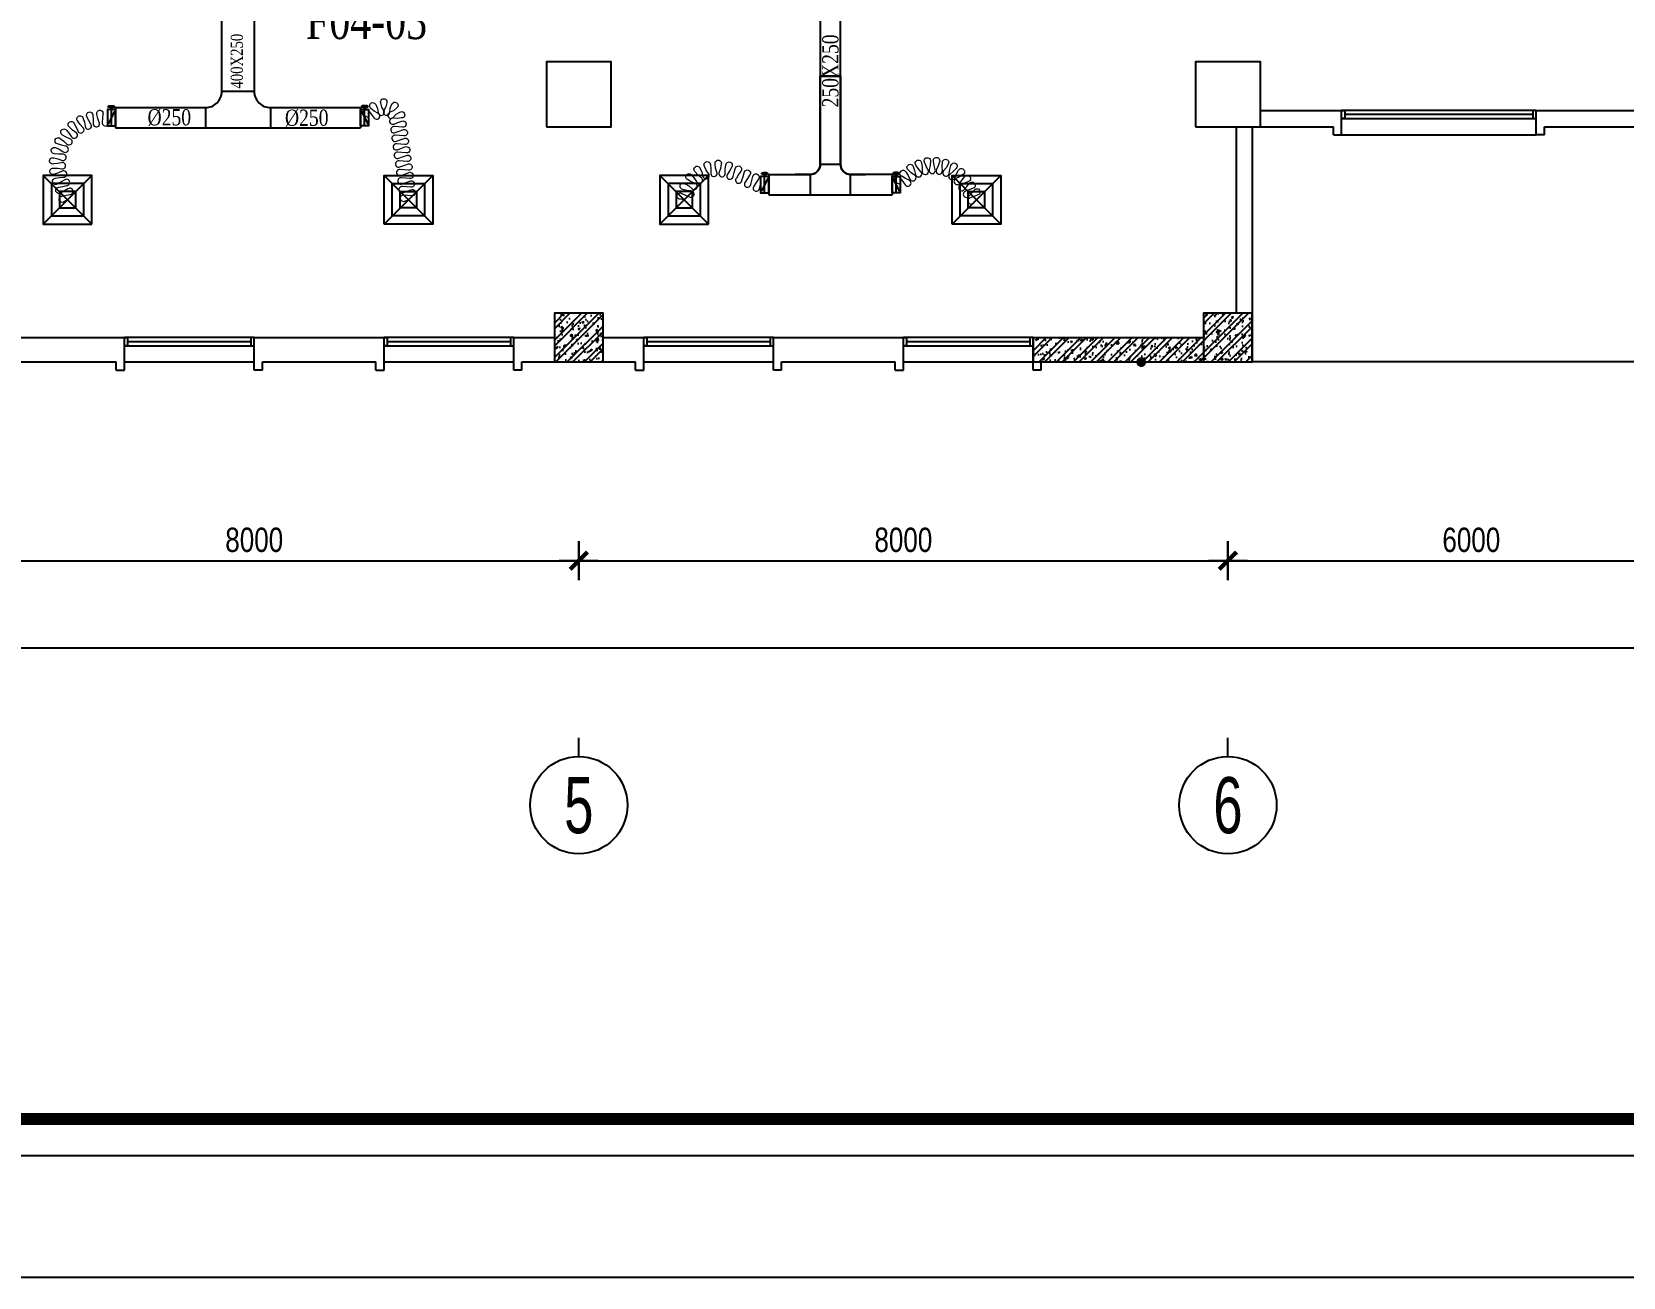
# Model space of a CAD drawing. Header units: metres. Extents: x 352651 to 1421851, y -87441 to -24441.
# Drawn here: x 658941 to 678554, y -87441 to -72090 of the extents above; entities that cross this region are included whole.
import ezdxf
from ezdxf.enums import TextEntityAlignment as Align

# ---------------------------------------------------------------- set-up
doc = ezdxf.new("R2010")
doc.units = ezdxf.units.M
doc.header["$LTSCALE"] = 300
doc.header["$MEASUREMENT"] = 0
doc.header["$PDMODE"] = 2
doc.linetypes.add('DASHED2', pattern=[0.375, 0.25, -0.125])
doc.layers.get('0').update_dxf_attribs({"linetype": 'CONTINUOUS'})
doc.layers.get('Defpoints').update_dxf_attribs({"linetype": 'CONTINUOUS'})
for name, color, linetype in [('0-TEXT', 7, 'CONTINUOUS'), ('0-THAY', 7, 'CONTINUOUS'), ('CUA', 8, 'CONTINUOUS'), ('CUAGIO', 2, 'CONTINUOUS'), ('DIM', 1, 'CONTINUOUS'), ('HATCH', 145, 'CONTINUOUS'), ('KT', 1, 'CONTINUOUS'), ('NOITHAT', 145, 'CONTINUOUS'), ('TEXT', 4, 'CONTINUOUS'), ('THAY', 9, 'CONTINUOUS'), ('TUONG', 7, 'CONTINUOUS'), ('vach', 6, 'CONTINUOUS')]:
    doc.layers.add(name, color=color, linetype=linetype)
doc.layers.add('noi mem', color=5, linetype='BATTING', lineweight=0)
doc.styles.add('CHUKICHTHUOC', font='vnshx.shx', dxfattribs={"width": 0.8, "height": 300, "bigfont": '@extfont2.shx'})
doc.styles.add('CHUTENTRUC', font='VnAvantH.TTF', dxfattribs={"width": 0.8})
doc.styles.add('PHU', font='vntimeh.shx', dxfattribs={"width": 0.8})
doc.styles.add('ROMANS', font='romans.shx', dxfattribs={"width": 0.75, "bigfont": 'romancvn.shx'})
doc.linetypes.add('BATTING', pattern='A,0.0001,-0.1,[134,ltypeshp.shx,S=0.1,R=0,X=-0.1,Y=0],-0.2,[134,ltypeshp.shx,S=0.1,R=180,X=0.1,Y=0],-0.1', length=0.4001)
doc.dimstyles.new('150', dxfattribs={"dimscale": 150, "dimtxt": 2, "dimasz": 0.1, "dimexe": 1, "dimexo": 0, "dimgap": 0.7, "dimtad": 1, "dimdec": 0, "dimzin": 0, "dimdsep": 46, "dimtxsty": 'CHUKICHTHUOC', "dimblk": 'ARR', "dimcen": 0, "dimdle": 1, "dimclrd": 3, "dimclre": 3, "dimclrt": 3, "dimadec": 0, "dimazin": 0, "dimtfac": 1, "dimtdec": 0, "dimtix": 1, "dimtmove": 2, "dimatfit": 3, "dimldrblk": 'ARR', "dimfxl": 1, "dimtolj": 1, "dimtzin": 0, "dimarcsym": 0})
pattern_1 = [(50, (-105958.05, -347750.56), (215.178055, -18.82564), [22.5, -247.5]), (355, (-105958.05, -347750.56), (-41.6254, 225.65764), [18, -198]), (100.4514, (-105940.12, -347752.12), (173.552815, 206.83186), [19.122057, -210.342634]), (46.1842, (-105958.05, -347690.56), (320.172315, -49.655704), [33.75, -371.25]), (96.6356, (-105931.37, -347694.7), (280.39881, 292.23536), [28.68309, -315.5139]), (351.1842, (-105958.05, -347690.56), (280.39858, 292.23558), [27, -297]), (21, (-105928.05, -347705.56), (179.072116, -120.785667), [22.5, -247.5]), (326, (-105928.05, -347705.56), (72.9946, 217.545014), [18, -198]), (71.4514, (-105913.13, -347715.62), (252.06679, 96.75915), [19.122057, -210.342634]), (37.5, (-105958.05, -347750.556), (3.6479566, 99.868156), [0, -195.6, 0, -201, 0, -198.75]), (7.5, (-105958.05, -347750.56), (78.920861, 118.323514), [0, -114.6, 0, -191.1, 0, -75.75]), (327.5, (-106024.95, -347750.556), (160.146731, -6.7664615), [0, -75, 0, -234, 0, -310.5]), (317.5, (-106054.95, -347750.56), (174.95585, 30.031495), [0, -97.5, 0, -155.4, 0, -220.5])]
pattern_2 = [(45, (-105958.05, -347750.56), (-106.066017, 106.066017), []), (45, (-105887.34, -347750.56), (-106.066017, 106.066017), [])]

# ---------------------------------------------------------------- blocks, each defined once
blk = doc.blocks.new('ARR')
at = {"color": 1}
for p, q in [((0, -16), (0, 16)), ((-16, 0), (16, 0))]:
    blk.add_line(p, q, dxfattribs=at)
at = {"color": 3, "const_width": 3.6}
blk.add_lwpolyline([(-7.1, -7.1), (7.1, 7.1)], dxfattribs=at)
blk = doc.blocks.new('*D101')
at = {"layer": 'Defpoints', "color": 0, "ltscale": 1.5, "transparency": 16777216}
for p in [(665682, -78609), (657682, -78749), (665682, -78749)]:
    blk.add_point(p, dxfattribs=at)
at = {"layer": 'DIM', "color": 3, "lineweight": -2, "ltscale": 1.5, "transparency": 16777216}
for p, q in [((657682, -78749), (657682, -78459)), ((657697, -78609), (665667, -78609)), ((665682, -78749), (665682, -78459))]:
    blk.add_line(p, q, dxfattribs=at)
at = {"layer": 'DIM', "color": 3, "lineweight": -2, "ltscale": 1.5, "transparency": 16777216, "xscale": 15, "yscale": 15, "zscale": 15, "rotation": 180}
blk.add_blockref('ARR', (657682, -78609), dxfattribs=at)
at = {"layer": 'DIM', "color": 3, "lineweight": -2, "ltscale": 1.5, "transparency": 16777216, "xscale": 15, "yscale": 15, "zscale": 15}
blk.add_blockref('ARR', (665682, -78609), dxfattribs=at)
at = {"layer": 'DIM', "color": 3, "ltscale": 1.5, "transparency": 16777216, "insert": (661682, -78354), "char_height": 300, "attachment_point": 5, "style": 'CHUKICHTHUOC'}
blk.add_mtext('\\A1;8000', dxfattribs=at)
blk = doc.blocks.new('*D102')
at = {"layer": 'Defpoints', "color": 0, "ltscale": 1.5, "transparency": 16777216}
for p in [(673682, -78609), (665682, -78749), (673682, -78749)]:
    blk.add_point(p, dxfattribs=at)
at = {"layer": 'DIM', "color": 3, "lineweight": -2, "ltscale": 1.5, "transparency": 16777216}
for p, q in [((665682, -78749), (665682, -78459)), ((665697, -78609), (673667, -78609)), ((673682, -78749), (673682, -78459))]:
    blk.add_line(p, q, dxfattribs=at)
at = {"layer": 'DIM', "color": 3, "lineweight": -2, "ltscale": 1.5, "transparency": 16777216, "xscale": 15, "yscale": 15, "zscale": 15, "rotation": 180}
blk.add_blockref('ARR', (665682, -78609), dxfattribs=at)
at = {"layer": 'DIM', "color": 3, "lineweight": -2, "ltscale": 1.5, "transparency": 16777216, "xscale": 15, "yscale": 15, "zscale": 15}
blk.add_blockref('ARR', (673682, -78609), dxfattribs=at)
at = {"layer": 'DIM', "color": 3, "ltscale": 1.5, "transparency": 16777216, "insert": (669682, -78354), "char_height": 300, "attachment_point": 5, "style": 'CHUKICHTHUOC'}
blk.add_mtext('\\A1;8000', dxfattribs=at)
blk = doc.blocks.new('*D103')
at = {"layer": 'Defpoints', "color": 0, "ltscale": 1.5, "transparency": 16777216}
for p in [(679682, -78609), (673682, -78749), (679682, -78749)]:
    blk.add_point(p, dxfattribs=at)
at = {"layer": 'DIM', "color": 3, "lineweight": -2, "ltscale": 1.5, "transparency": 16777216}
for p, q in [((673682, -78749), (673682, -78459)), ((673697, -78609), (679667, -78609)), ((679682, -78749), (679682, -78459))]:
    blk.add_line(p, q, dxfattribs=at)
at = {"layer": 'DIM', "color": 3, "lineweight": -2, "ltscale": 1.5, "transparency": 16777216, "xscale": 15, "yscale": 15, "zscale": 15, "rotation": 180}
blk.add_blockref('ARR', (673682, -78609), dxfattribs=at)
at = {"layer": 'DIM', "color": 3, "lineweight": -2, "ltscale": 1.5, "transparency": 16777216, "xscale": 15, "yscale": 15, "zscale": 15}
blk.add_blockref('ARR', (679682, -78609), dxfattribs=at)
at = {"layer": 'DIM', "color": 3, "ltscale": 1.5, "transparency": 16777216, "insert": (676682, -78354), "char_height": 300, "attachment_point": 5, "style": 'CHUKICHTHUOC'}
blk.add_mtext('\\A1;6000', dxfattribs=at)
blk = doc.blocks.new('*D104')
at = {"layer": 'Defpoints', "color": 0, "ltscale": 1.5, "transparency": 16777216}
for p in [(635682, -78265), (679682, -78265), (679682, -79683)]:
    blk.add_point(p, dxfattribs=at)
at = {"layer": 'DIM', "color": 3, "lineweight": -2, "ltscale": 1.5, "transparency": 16777216}
for p, q in [((635682, -78265), (635682, -79833)), ((679682, -78265), (679682, -79833)), ((635697, -79683), (679667, -79683))]:
    blk.add_line(p, q, dxfattribs=at)
at = {"layer": 'DIM', "color": 3, "lineweight": -2, "ltscale": 1.5, "transparency": 16777216, "xscale": 15, "yscale": 15, "zscale": 15, "rotation": 180}
blk.add_blockref('ARR', (635682, -79683), dxfattribs=at)
at = {"layer": 'DIM', "color": 3, "lineweight": -2, "ltscale": 1.5, "transparency": 16777216, "xscale": 15, "yscale": 15, "zscale": 15}
blk.add_blockref('ARR', (679682, -79683), dxfattribs=at)
at = {"layer": 'DIM', "color": 3, "ltscale": 1.5, "transparency": 16777216, "insert": (657682, -79428), "char_height": 300, "attachment_point": 5, "style": 'CHUKICHTHUOC'}
blk.add_mtext('\\A1;44000', dxfattribs=at)
blk = doc.blocks.new('cot1')
at = {"layer": 'vach'}
blk.add_lwpolyline([(-400, -400), (400, -400), (400, 400), (-400, 400)], close=True, dxfattribs=at)
blk = doc.blocks.new('TENTRUC')
at = {"layer": '0-THAY'}
blk.add_line((0, -1.4), (0, -0.4), dxfattribs=at)
blk.add_circle((0, -4), 2.6, dxfattribs=at)
at = {"layer": '0-TEXT', "style": 'CHUTENTRUC', "width": 0.7}
blk.add_attdef('E5', text='', height=3, dxfattribs=at).set_placement((0, -4), align=Align.MIDDLE_CENTER)
blk = doc.blocks.new('SAD')
at = {"layer": 'CUAGIO', "color": 8}
for p, q in [((-300, -300), (300, 300)), ((300, -300), (-300, 300))]:
    blk.add_line(p, q, dxfattribs=at)
at = {"layer": 'CUAGIO'}
blk.add_lwpolyline([(300, -300), (300, 300), (-300, 300), (-300, -300)], close=True, dxfattribs=at)
at = {"layer": 'CUAGIO', "color": 8}
for points in [[(200, -200), (200, 200), (-200, 200), (-200, -200)], [(100, -100), (100, 100), (-100, 100), (-100, -100)]]:
    blk.add_lwpolyline(points, close=True, dxfattribs=at)
blk = doc.blocks.new('1-van gio D200')
at = {"layer": 'CUAGIO'}
h = blk.add_hatch(dxfattribs=at)
h.set_pattern_fill('ANSI31', color=256, scale=100, style=0)
edge = h.paths.add_edge_path()
edge.add_ellipse((486127, -58494), major_axis=(-38.1, 0), ratio=0.310482, start_angle=0, end_angle=360, ccw=False)
for p, q in [((486167, -58437), (486087, -58277)), ((486127, -58257), (486127, -58494))]:
    blk.add_line(p, q, dxfattribs=at)
at = {"layer": 'CUAGIO', "const_width": 3}
for points in [[(486127, -58457), (486177, -58457), (486177, -58257), (486077, -58257), (486077, -58457), (486127, -58457)], [(486167, -58437), (486087, -58277)], [(486127, -58257), (486127, -58494)]]:
    blk.add_lwpolyline(points, dxfattribs=at)
at = {"layer": 'CUAGIO'}
blk.add_lwpolyline([(486177, -58457), (486077, -58457), (486077, -58257), (486177, -58257)], close=True, dxfattribs=at)
at = {"layer": 'CUAGIO', "const_width": 5.35}
blk.add_lwpolyline([(486131, -58357, -1), (486123, -58357, -1)], format="xyb", close=True, dxfattribs=at)
at = {"layer": 'CUAGIO', "extrusion": (0, 0, -1)}
blk.add_ellipse((486127, -58494), major_axis=(-38.1, 0), ratio=0.310482, start_param=-1.570796, end_param=4.712389, dxfattribs=at)

msp = doc.modelspace()

# ---------------------------------------------------------------- hatches: boundary and pattern name
at = {"layer": 'HATCH'}
h = msp.add_hatch(dxfattribs=at)
h.set_pattern_fill('AR-CONC', color=256, scale=30, style=0)
h.set_pattern_definition(pattern_1)
h.paths.add_polyline_path([(673682.1, -75959.6), (673682.1, -75559.6), (673382.1, -75559.6), (673382.1, -75959.6)])
h.paths.add_polyline_path([(673982.1, -75959.6), (673982.1, -75559.6), (673682.1, -75559.6), (673682.1, -75959.6)])
h.paths.add_polyline_path([(673682.1, -75959.6), (673682.1, -76159.6), (673982.1, -76159.6), (673982.1, -75959.6)])
h.paths.add_polyline_path([(673682.1, -76159.6), (673682.1, -75959.6), (673382.1, -75959.6), (673382.1, -76159.6)])
h = msp.add_hatch(dxfattribs=at)
h.set_pattern_fill('AR-CONC', color=256, scale=30, style=0)
h.set_pattern_definition(pattern_1)
h.paths.add_polyline_path([(672584, -76159.6, -0.9423044), (672643.9, -76159.6), (673382.1, -76159.6), (673382.1, -75859.6), (671282.1, -75859.6), (671282.1, -75959.6), (671282.1, -76159.6), (671382.1, -76159.6)])
at = {"layer": 'NOITHAT', "linetype": 'Continuous'}
h = msp.add_hatch(dxfattribs=at)
h.set_pattern_fill('ANSI32,_O', color=256, scale=400)
h.set_pattern_definition([(45, (295784.75, -388850.56), (-106.066017, 106.066017), []), (45, (295855.46, -388850.56), (-106.066017, 106.066017), [])])
h.paths.add_polyline_path([(665682.1, -75959.6), (665682.1, -75559.6), (665382.1, -75559.6), (665382.1, -75959.6)])
h.paths.add_polyline_path([(665982.1, -75959.6), (665982.1, -75559.6), (665682.1, -75559.6), (665682.1, -75959.6)])
h.paths.add_polyline_path([(665682.1, -75959.6), (665682.1, -76159.6), (665982.1, -76159.6), (665982.1, -75959.6)])
h.paths.add_polyline_path([(665682.1, -76159.6), (665682.1, -75959.6), (665382.1, -75959.6), (665382.1, -76159.6)])
h = msp.add_hatch(dxfattribs=at)
h.set_pattern_fill('AR-CONC,_O', color=256, scale=30)
h.set_pattern_definition([(50, (295784.75, -388850.56), (215.178055, -18.82564), [22.5, -247.5]), (355, (295784.75, -388850.56), (-41.6254, 225.65764), [18, -198]), (100.4514, (295802.68, -388852.12), (173.552815, 206.83186), [19.12206, -210.34263]), (46.1842, (295784.75, -388790.56), (320.17231, -49.6557), [33.75, -371.25]), (96.6356, (295811.43, -388794.7), (280.39881, 292.23536), [28.68309, -315.5139]), (351.1842, (295784.75, -388790.56), (280.39858, 292.23558), [27, -297]), (21, (295814.75, -388805.56), (179.072116, -120.78567), [22.5, -247.5]), (326, (295814.75, -388805.56), (72.9946, 217.54501), [18, -198]), (71.4514, (295829.68, -388815.62), (252.06679, 96.75915), [19.12206, -210.34263]), (37.5, (295784.75, -388850.556), (3.647957, 99.868156), [0, -195.6, 0, -201, 0, -198.75]), (7.5, (295784.75, -388850.56), (78.920861, 118.323514), [0, -114.6, 0, -191.1, 0, -75.75]), (327.5, (295717.85, -388850.556), (160.146731, -6.766462), [0, -75, 0, -234, 0, -310.5]), (317.5, (295687.85, -388850.56), (174.95585, 30.031495), [0, -97.5, 0, -155.4, 0, -220.5])])
h.paths.add_polyline_path([(665682.1, -75959.6), (665682.1, -75559.6), (665382.1, -75559.6), (665382.1, -75959.6)])
h.paths.add_polyline_path([(665982.1, -75959.6), (665982.1, -75559.6), (665682.1, -75559.6), (665682.1, -75959.6)])
h.paths.add_polyline_path([(665682.1, -75959.6), (665682.1, -76159.6), (665982.1, -76159.6), (665982.1, -75959.6)])
h.paths.add_polyline_path([(665682.1, -76159.6), (665682.1, -75959.6), (665382.1, -75959.6), (665382.1, -76159.6)])
h = msp.add_hatch(dxfattribs=at)
h.set_pattern_fill('ANSI32,_O', color=256, scale=400)
h.set_pattern_definition(pattern_2)
h.paths.add_polyline_path([(673682.1, -75959.6), (673682.1, -75559.6), (673382.1, -75559.6), (673382.1, -75959.6)])
h.paths.add_polyline_path([(673982.1, -75959.6), (673982.1, -75559.6), (673682.1, -75559.6), (673682.1, -75959.6)])
h.paths.add_polyline_path([(673682.1, -75959.6), (673682.1, -76159.6), (673982.1, -76159.6), (673982.1, -75959.6)])
h.paths.add_polyline_path([(673682.1, -76159.6), (673682.1, -75959.6), (673382.1, -75959.6), (673382.1, -76159.6)])
h = msp.add_hatch(dxfattribs=at)
h.set_pattern_fill('ANSI32,_O', color=256, scale=400)
h.set_pattern_definition(pattern_2)
h.paths.add_polyline_path([(672584, -76159.6, -0.9423044), (672643.9, -76159.6), (673382.1, -76159.6), (673382.1, -75859.6), (671282.1, -75859.6), (671282.1, -75959.6), (671282.1, -76159.6), (671382.1, -76159.6)])

# ---------------------------------------------------------------- linework, layer by layer
for const_width in [150, 51.9]:
    msp.add_lwpolyline([(624900.9, -85490.5), (707100.9, -85490.5), (707100.9, -26390.5), (624900.9, -26390.5)], close=True, dxfattribs=dict(const_width=const_width))
at = {"layer": 'CUA', "linetype": 'Continuous'}
for p, q in [((677482.1, -73059.6), (675082.1, -73059.6)), ((677442.1, -73109.6), (675122.1, -73109.6)), ((675082.1, -73159.6), (677482.1, -73159.6)), ((661682.1, -75859.6), (660082.1, -75859.6)), ((664882.1, -75859.6), (663282.1, -75859.6)), ((668082.1, -75859.6), (666482.1, -75859.6)), ((671282.1, -75859.6), (669682.1, -75859.6)), ((660082.1, -75959.6), (661682.1, -75959.6)), ((661642.1, -75909.6), (660122.1, -75909.6)), ((663282.1, -75959.6), (664882.1, -75959.6)), ((664842.1, -75909.6), (663322.1, -75909.6)), ((666482.1, -75959.6), (668082.1, -75959.6)), ((668042.1, -75909.6), (666522.1, -75909.6)), ((669682.1, -75959.6), (671282.1, -75959.6)), ((671242.1, -75909.6), (669722.1, -75909.6))]:
    msp.add_line(p, q, dxfattribs=at)
for points in [[(675082.1, -73059.6), (675122.1, -73059.6), (675122.1, -73159.6), (675082.1, -73159.6)], [(677482.1, -73059.6), (677442.1, -73059.6), (677442.1, -73159.6), (677482.1, -73159.6)], [(660082.1, -75859.6), (660122.1, -75859.6), (660122.1, -75959.6), (660082.1, -75959.6)], [(661682.1, -75859.6), (661642.1, -75859.6), (661642.1, -75959.6), (661682.1, -75959.6)], [(663282.1, -75859.6), (663322.1, -75859.6), (663322.1, -75959.6), (663282.1, -75959.6)], [(664882.1, -75859.6), (664842.1, -75859.6), (664842.1, -75959.6), (664882.1, -75959.6)], [(666482.1, -75859.6), (666522.1, -75859.6), (666522.1, -75959.6), (666482.1, -75959.6)], [(668082.1, -75859.6), (668042.1, -75859.6), (668042.1, -75959.6), (668082.1, -75959.6)], [(669682.1, -75859.6), (669722.1, -75859.6), (669722.1, -75959.6), (669682.1, -75959.6)], [(671282.1, -75859.6), (671242.1, -75859.6), (671242.1, -75959.6), (671282.1, -75959.6)]]:
    msp.add_lwpolyline(points, close=True, dxfattribs=at)
at = {"layer": 'CUAGIO'}
for p, q in [((661682.1, -72824.2), (661282.1, -72824.2)), ((659972, -73024.2), (659972, -73274.2)), ((661082.1, -73024.2), (661082.1, -73274.2)), ((661882.3, -73024.2), (661882.3, -73274.2)), ((662992.3, -73024.2), (662992.3, -73274.2)), ((668657.5, -73723.4), (668907.5, -73723.4)), ((668022.5, -73848.4), (668022.5, -74098.4)), ((668532.5, -73848.4), (668532.5, -74098.4)), ((669032.5, -74098.4), (669032.5, -73848.4)), ((669542.5, -73848.4), (669542.5, -74098.4))]:
    msp.add_line(p, q, dxfattribs=at)
at = {"layer": 'CUAGIO', "ltscale": 1.5}
for p, q in [((659972, -73274.2), (662992.3, -73274.2)), ((668022.5, -74098.4), (669542.5, -74098.4))]:
    msp.add_line(p, q, dxfattribs=at)
at = {"layer": 'CUAGIO'}
msp.add_lwpolyline([(668657.5, -71528.4), (668657.5, -72638.4), (668907.5, -72638.4), (668907.5, -71528.4)], close=True, dxfattribs=at)
for points in [[(659972, -73024.2), (661082.1, -73024.2, 0.4142136), (661282.1, -72824.2), (661282.1, -71904.2), (661682.1, -71904.2), (661682.1, -72824.2, 0.4142136), (661882.1, -73024.2), (662992.3, -73024.2)], [(668022.5, -73848.4), (668532.5, -73848.4, 0.4142136), (668657.5, -73723.4), (668657.5, -72638.4), (668907.5, -72638.4), (668907.5, -73723.4, 0.4142136), (669032.5, -73848.4), (669217.5, -73848.4)], [(669542.5, -73848.4), (669032.5, -73848.4, -0.4142136), (668907.5, -73723.4), (668907.5, -72638.4), (668657.5, -72638.4), (668657.5, -73723.4, -0.4142136), (668532.5, -73848.4), (668347.5, -73848.4)]]:
    msp.add_lwpolyline(points, format="xyb", dxfattribs=at)
at = {"layer": 'Defpoints', "linetype": 'DASHED2'}
msp.add_lwpolyline([(619950.9, -87440.5), (709050.9, -87440.5), (709050.9, -24440.5), (619950.9, -24440.5)], close=True, dxfattribs=at)
msp.add_lwpolyline([(619950.9, -87440.5), (709050.9, -87440.5), (709050.9, -24440.5), (619950.9, -24440.5)], close=True, dxfattribs=at)
at = {"layer": 'HATCH', "linetype": 'ByBlock'}
msp.add_lwpolyline([(624450.9, -85940.5), (707550.9, -85940.5), (707550.9, -25940.5), (624450.9, -25940.5)], close=True, dxfattribs=at)
at = {"layer": 'noi mem', "linetype": 'ByBlock', "ltscale": 1.5}
for points in [[(663092.3, -73149.2), (663047.1, -73125.2, -1.3333333), (663095.6, -73068), (663126.7, -73108.6), (663157.7, -73149.3, 1.3333333), (663206.3, -73092.1), (663161.2, -73068.1), (663120.3, -73033.9, -1.3333333), (663179.3, -72987.5), (663202.9, -73035.3), (663208.7, -73084, 1.3333333), (663279.3, -73058.8), (663252.8, -73017.4), (663240.8, -72965.5, -1.3333333), (663315.8, -72964), (663305.8, -73016.3), (663281, -73058.7, 1.3333333), (663352.6, -73081.1), (663356.4, -73032.2), (663378.1, -72983.5, -1.3333333), (663438.8, -73027.5), (663399.4, -73063.3), (663354, -73082.2, 1.3333333), (663397.7, -73143.2), (663430.2, -73106.4), (663476.8, -73080.6, -1.3333333), (663498.8, -73152.3), (663445.7, -73157.1), (663394.7, -73153.1, 1.3333333), (663404.8, -73227.4), (663452.9, -73209.9), (663501, -73192.3, -1.3333333), (663511.1, -73266.6), (663460.1, -73262.6), (663409.1, -73258.6, 1.3333333), (663419.2, -73332.9), (663467.3, -73315.4), (663515.3, -73297.9, -1.3333333), (663525.4, -73372.2), (663474.4, -73368.1), (663423.4, -73364.1, 1.3333333), (663433.5, -73438.4), (663481.6, -73420.9), (663529.7, -73403.4, -1.3333333), (663539.8, -73477.7), (663488.8, -73473.7), (663437.8, -73469.6, 1.3333333), (663447.9, -73543.9), (663496, -73526.4), (663544.1, -73508.9, -1.3333333), (663554.2, -73583.2), (663503.2, -73579.2), (663452.1, -73575.2, 1.3333333), (663462.3, -73649.5), (663510.3, -73631.9), (663558.4, -73614.4, -1.3333333), (663568.5, -73688.7), (663517.5, -73684.7), (663466.5, -73680.7, 1.3333333), (663476.6, -73755), (663524.7, -73737.5), (663572.8, -73720, -1.3333333), (663582.9, -73794.3), (663531.9, -73790.2), (663480.9, -73786.2, 1.3333333), (663491, -73860.5), (663539.1, -73843), (663587.1, -73825.5, -1.3333333), (663597.2, -73899.8), (663546.2, -73895.8), (663495.2, -73891.7, 1.3333333), (663505.3, -73966), (663553.4, -73948.5), (663601.5, -73931, -1.3333333), (663611.6, -74005.3), (663560.6, -74001.3), (663509.6, -73997.2, 1.3333333), (663519.7, -74071.6), (663567.8, -74054), (663615.9, -74036.5, -1.3333333), (663626, -74110.8), (663575, -74106.8), (663523.9, -74102.8, 1.3333333), (663534.1, -74177.1), (663582.1, -74159.6)], [(659382.1, -74159.6), (659338.1, -74184.6, -1.3333333), (659312.3, -74114.2), (659362.2, -74104.9), (659412, -74095.6, 1.3333333), (659386.3, -74025.2), (659342.2, -74050.2), (659298.1, -74075.3, -1.3333333), (659272.4, -74004.9), (659322.2, -73995.6), (659372.1, -73986.3, 1.3333333), (659346.3, -73915.9), (659302.2, -73940.9), (659257.5, -73965.6, -1.3333333), (659232.6, -73894.8), (659282.9, -73886), (659332.7, -73882, 1.3333333), (659314.2, -73809.4), (659268.6, -73829.7), (659219.6, -73845.4, -1.3333333), (659208.7, -73771.2), (659260.1, -73772.1), (659309.7, -73778.4, 1.3333333), (659306.4, -73703.5), (659257.6, -73714), (659206.4, -73719.3, -1.3333333), (659211, -73644.5), (659261.1, -73655.9), (659308.3, -73672.3, 1.3333333), (659320.6, -73598.3), (659270.6, -73598.5), (659219.4, -73593.2, -1.3333333), (659239.3, -73520.9), (659286, -73542.4), (659328.8, -73568.1, 1.3333333), (659356, -73498.2), (659307, -73488.2), (659258, -73472.5, -1.3333333), (659292.3, -73405.8), (659333.6, -73436.4), (659370.3, -73470.4, 1.3333333), (659411.2, -73407.5), (659365.3, -73387.7), (659320.6, -73362.3, -1.3333333), (659367.8, -73304), (659401.9, -73342.5), (659430.9, -73383.2, 1.3333333), (659483.8, -73330.1), (659443, -73301.3), (659404.4, -73267.3, -1.3333333), (659462.6, -73219.9), (659488.1, -73264.5), (659508.1, -73310.3, 1.3333333), (659570.8, -73269.2), (659536.8, -73232.7), (659506, -73191.4, -1.3333333), (659572.6, -73157), (659588.4, -73205.9), (659598.6, -73254.9, 1.3333333), (659668.4, -73227.5), (659642.6, -73184.7), (659620.9, -73138.1, -1.3333333), (659693.2, -73118), (659698.7, -73169.2), (659698.5, -73219.1, 1.3333333), (659772.5, -73206.7), (659756, -73159.5), (659743.1, -73110.4, -1.3333333), (659817.8, -73103.6), (659814, -73154.3), (659809.9, -73204.8, 1.3333333), (659884.6, -73198.3), (659872, -73149.2)], [(666982.1, -74159.6), (666931.9, -74153.8, -1.3333333), (666951.8, -74081.5), (666997.9, -74102.3), (667043.7, -74123.3, 1.3333333), (667064.2, -74051.2), (667014.1, -74045.1), (666963.9, -74032.8, -1.3333333), (666992.5, -73963.5), (667036.8, -73990.2), (667074.7, -74022, 1.3333333), (667113.3, -73957.7), (667067.4, -73939.3), (667023, -73912.7, -1.3333333), (667070.8, -73854.9), (667105.2, -73893.5), (667132, -73935.1, 1.3333333), (667187.9, -73885.1), (667149.5, -73853.9), (667114.9, -73815.4, -1.3333333), (667177.6, -73774.3), (667199.1, -73821.3), (667212.4, -73869, 1.3333333), (667280.6, -73837.6), (667253.1, -73796.5), (667231.4, -73749.5, -1.3333333), (667303.5, -73728.7), (667310.1, -73780), (667308.8, -73829.5, 1.3333333), (667383.2, -73819.7), (667369, -73772.2), (667362.2, -73721, -1.3333333), (667437.1, -73722.4), (667428.4, -73773.3), (667412.5, -73820.2, 1.3333333), (667486.5, -73832.8), (667486.9, -73783.3), (667495.5, -73732.3, -1.3333333), (667566.8, -73755.7), (667543.4, -73801.8), (667515.8, -73844.2, 1.3333333), (667584.3, -73874.9), (667597.6, -73826.2), (667611.1, -73777.4, -1.3333333), (667679.5, -73808.4), (667651.7, -73850.7), (667624, -73893, 1.3333333), (667692.3, -73924), (667705.9, -73875.2), (667719.4, -73826.5, -1.3333333), (667787.8, -73857.4), (667760, -73899.8), (667732.3, -73942.1, 1.3333333), (667800.6, -73973.1), (667814.2, -73924.3), (667827.7, -73875.6, -1.3333333), (667896, -73906.5), (667868.3, -73948.8), (667840.6, -73991.2, 1.3333333), (667908.9, -74022.1), (667922.5, -73973.4)], [(669642.5, -73973.4), (669596.2, -73950.8, -1.3333333), (669644.4, -73893.3), (669674.7, -73934.9), (669705.1, -73976.5, 1.3333333), (669753.3, -73919), (669707, -73896.4), (669661.6, -73870.7, -1.3333333), (669712.9, -73816), (669741.4, -73859.8), (669763.8, -73905.4, 1.3333333), (669821, -73856.8), (669779.7, -73827.3), (669741.1, -73792.1, -1.3333333), (669803.3, -73750.3), (669821.3, -73799.3), (669833.1, -73848.7, 1.3333333), (669899.6, -73814.2), (669865.9, -73776.1), (669836.1, -73733.3, -1.3333333), (669906.1, -73706.3), (669912.7, -73758.1), (669913.2, -73808.9, 1.3333333), (669985.7, -73790), (669961.3, -73745.5), (669941.8, -73697, -1.3333333), (670016.1, -73686.4), (670011, -73738.3), (670000.1, -73788, 1.3333333), (670075.1, -73785.7), (670061.2, -73736.8), (670053, -73685.3, -1.3333333), (670127.8, -73691.4), (670111.2, -73740.9), (670089.6, -73786.9, 1.3333333), (670163.2, -73801.4), (670160.5, -73750.6), (670164, -73698.5, -1.3333333), (670235.5, -73721.2), (670208.4, -73765.8), (670177, -73805.8, 1.3333333), (670245.5, -73836.3), (670254.2, -73786.2), (670269.2, -73736.2, -1.3333333), (670333.9, -73774.2), (670297.5, -73811.6), (670258, -73843.6, 1.3333333), (670318, -73888.6), (670337.7, -73841.7), (670363.5, -73796.3, -1.3333333), (670418, -73847.8), (670374.2, -73876.2), (670328.6, -73898.6, 1.3333333), (670377.1, -73955.8), (670406.7, -73914.5), (670440.1, -73875.2, -1.3333333), (670483.9, -73936.1), (670436, -73955.3), (670388.2, -73974.3, 1.3333333), (670431.8, -74035.3), (670465.2, -73996.1), (670498.7, -73957, -1.3333333), (670542.3, -74018), (670494.5, -74037), (670446.6, -74056, 1.3333333), (670490.2, -74117), (670523.7, -74077.8), (670557.2, -74038.7, -1.3333333), (670600.8, -74099.7), (670552.9, -74118.7), (670505, -74137.7, 1.3333333), (670548.7, -74198.7), (670582.1, -74159.6)]]:
    msp.add_lwpolyline(points, format="xyb", dxfattribs=at)
at = {"layer": 'THAY', "linetype": 'Continuous'}
for p, q in [((675082.1, -73359.6), (677482.1, -73359.6)), ((660082.1, -76159.6), (661682.1, -76159.6)), ((663282.1, -76159.6), (664882.1, -76159.6)), ((666482.1, -76159.6), (668082.1, -76159.6)), ((669682.1, -76159.6), (671282.1, -76159.6))]:
    msp.add_line(p, q, dxfattribs=at)
at = {"layer": 'THAY'}
msp.add_line((679982.1, -76159.6), (673982.1, -76159.6), dxfattribs=at)
at = {"layer": 'THAY', "linetype": 'ByBlock'}
msp.add_lwpolyline([(624450.9, -85940.5), (707550.9, -85940.5), (707550.9, -25940.5), (624450.9, -25940.5)], close=True, dxfattribs=at)
at = {"layer": 'THAY', "linetype": 'Continuous', "const_width": 60}
msp.add_lwpolyline([(672643.9, -76161.3, -1), (672583.9, -76161.3, -1)], format="xyb", close=True, dxfattribs=at)
at = {"layer": 'TUONG'}
for p, q in [((674082.1, -73059.6), (675082.1, -73059.6)), ((675082.1, -73359.6), (675082.1, -73059.6)), ((677482.1, -73059.6), (679382.1, -73059.6)), ((677482.1, -73359.6), (677482.1, -73059.6)), ((673782.1, -73259.6), (673782.1, -75559.6)), ((673982.1, -73259.6), (673982.1, -76159.6)), ((673982.1, -73259.6), (674982.1, -73259.6)), ((674982.1, -73359.6), (674982.1, -73259.6)), ((677582.1, -73259.6), (679982.1, -73259.6)), ((677582.1, -73359.6), (677582.1, -73259.6)), ((674982.1, -73359.6), (675082.1, -73359.6)), ((677582.1, -73359.6), (677482.1, -73359.6)), ((657382.1, -75859.6), (660082.1, -75859.6)), ((660082.1, -76259.6), (660082.1, -75859.6)), ((661682.1, -76259.6), (661682.1, -75859.6)), ((661682.1, -75859.6), (663282.1, -75859.6)), ((663282.1, -76259.6), (663282.1, -75859.6)), ((664882.1, -76259.6), (664882.1, -75859.6)), ((664882.1, -75859.6), (665382.1, -75859.6)), ((665982.1, -75859.6), (666482.1, -75859.6)), ((666482.1, -76259.6), (666482.1, -75859.6)), ((668082.1, -75859.6), (669682.1, -75859.6)), ((668082.1, -76259.6), (668082.1, -75859.6)), ((669682.1, -76259.6), (669682.1, -75859.6)), ((671282.1, -76259.6), (671282.1, -75859.6)), ((657382.1, -76159.6), (659982.1, -76159.6)), ((659982.1, -76259.6), (659982.1, -76159.6)), ((659982.1, -76259.6), (660082.1, -76259.6)), ((661782.1, -76259.6), (661682.1, -76259.6)), ((661782.1, -76159.6), (663182.1, -76159.6)), ((661782.1, -76259.6), (661782.1, -76159.6)), ((663182.1, -76259.6), (663182.1, -76159.6)), ((663182.1, -76259.6), (663282.1, -76259.6)), ((664982.1, -76259.6), (664882.1, -76259.6)), ((664982.1, -76159.6), (666382.1, -76159.6)), ((664982.1, -76259.6), (664982.1, -76159.6)), ((666382.1, -76259.6), (666382.1, -76159.6)), ((666382.1, -76259.6), (666482.1, -76259.6)), ((668182.1, -76259.6), (668082.1, -76259.6)), ((668182.1, -76159.6), (669582.1, -76159.6)), ((668182.1, -76259.6), (668182.1, -76159.6)), ((669582.1, -76259.6), (669582.1, -76159.6)), ((669582.1, -76259.6), (669682.1, -76259.6)), ((671382.1, -76259.6), (671282.1, -76259.6)), ((671382.1, -76259.6), (671382.1, -76159.6))]:
    msp.add_line(p, q, dxfattribs=at)
msp.add_lwpolyline([(619950.9, -87440.5), (709050.9, -87440.5), (709050.9, -24440.5), (619950.9, -24440.5)], close=True, dxfattribs=at)
at = {"layer": 'vach'}
for p, q in [((671282.1, -75859.6), (673382.1, -75859.6)), ((671282.1, -75859.6), (671282.1, -76159.6)), ((671282.1, -75859.6), (673382.1, -75859.6)), ((671282.1, -76159.6), (671382.1, -76159.6)), ((671382.1, -76159.6), (673382.1, -76159.6))]:
    msp.add_line(p, q, dxfattribs=at)
for points in [[(665382.1, -76159.6), (665982.1, -76159.6), (665982.1, -75559.6), (665382.1, -75559.6)], [(673382.1, -76159.6), (673982.1, -76159.6), (673982.1, -75559.6), (673382.1, -75559.6)]]:
    msp.add_lwpolyline(points, close=True, dxfattribs=at)

# ---------------------------------------------------------------- block references
at = {"layer": 'CUAGIO', "xscale": -1, "rotation": 180}
for p in [(173794.9, -131506.6), (181845.4, -132330.8)]:
    msp.add_blockref('1-van gio D200', p, dxfattribs=at)
at = {"layer": 'CUAGIO', "rotation": 180}
for p in [(1149169.3, -131506.6), (1155719.5, -132330.8)]:
    msp.add_blockref('1-van gio D200', p, dxfattribs=at)
at = {"layer": 'CUAGIO'}
for p in [(659382.1, -74159.6), (666982.1, -74159.6)]:
    msp.add_blockref('SAD', p, dxfattribs=at)
at = {"layer": 'CUAGIO', "xscale": -1}
for p in [(663582.1, -74159.6), (670582.1, -74159.6)]:
    msp.add_blockref('SAD', p, dxfattribs=at)
at = {"layer": 'TEXT', "xscale": 230.7692307693651, "yscale": 230.7692307692487, "zscale": 230.7692307692666}
for p, values in [((665682.1, -80699.4), {'E5': '5'}), ((673682.1, -80699.4), {'E5': '6'})]:
    msp.add_blockref('TENTRUC', p, dxfattribs=at).add_auto_attribs(values)
at = {"layer": 'vach'}
for p in [(665682.1, -72859.6), (673682.1, -72859.6)]:
    msp.add_blockref('cot1', p, dxfattribs=at)

# ---------------------------------------------------------------- texts
at = {"layer": 'CUAGIO', "color": 2, "rotation": 90, "style": 'PHU'}
for s, insert, char_height, width, attachment_point in [('400x250', (661544.3, -72789.1), 150, 1487.132, 7), ('250x250', (668682.2, -72122.8), 200, 788.836, 3)]:
    msp.add_mtext(s, dxfattribs=dict(at, insert=insert, char_height=char_height, width=width, attachment_point=attachment_point))
at = {"layer": 'CUAGIO', "color": 2, "char_height": 200, "width": 931.778, "style": 'PHU'}
for insert, attachment_point in [((660903.7, -73043.7), 3), ((662060.5, -73049.4), 1)]:
    msp.add_mtext('%%C250', dxfattribs=dict(at, insert=insert, attachment_point=attachment_point))
at = {"layer": 'KT', "ltscale": 1.5, "insert": (662320.3, -71723.4), "char_height": 456.096, "width": 2517.297, "attachment_point": 1, "style": 'ROMANS'}
msp.add_mtext('{\\fTimes New Roman|b0|i0|c0|p18;F04-03}', dxfattribs=at)

# ---------------------------------------------------------------- dimensions: what is measured, and where the dimension line sits
at = {"layer": 'DIM'}
for base, p1, p2, picture, middle in [((665682.1, -78609.2), (657682.1, -78748.6), (665682.1, -78748.6), '*D101', (661682.1, -78354.2)), ((673682.1, -78609.2), (665682.1, -78748.6), (673682.1, -78748.6), '*D102', (669682.1, -78354.2)), ((679682.1, -78609.2), (673682.1, -78748.6), (679682.1, -78748.6), '*D103', (676682.1, -78354.2)), ((679682.1, -79682.9), (635682.1, -78264.9), (679682.1, -78264.9), '*D104', (657682.1, -79427.9))]:
    dim = msp.add_linear_dim(base=base, p1=p1, p2=p2, dimstyle='150', dxfattribs=at)
    dim.commit()
    dim.dimension.update_dxf_attribs({"geometry": picture, "text_midpoint": middle})

doc.saveas('drawing.dxf')
